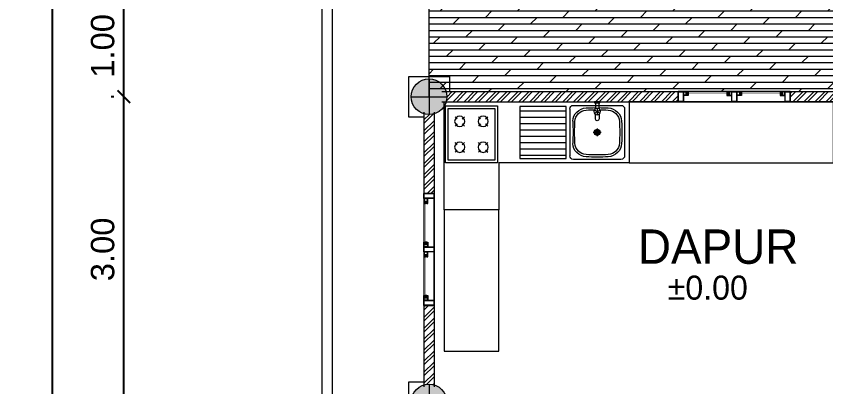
# Model space of a CAD drawing. Header units: millimetres. Extents: x -667 to -468, y -723 to -475.
# Drawn here: x -511.39 to -503.44, y -671.65 to -668.01 of the extents above; entities that cross this region are included whole.
import ezdxf

# ---------------------------------------------------------------- set-up
doc = ezdxf.new("R2010")
doc.units = ezdxf.units.MM
doc.layers.get('0').update_dxf_attribs({"lineweight": 9})
doc.layers.get('Defpoints').update_dxf_attribs({"lineweight": 0})
for name, color, linetype, lineweight in [('COLUMN', 11, 'Continuous', 9), ('dinding', 36, 'Continuous', 9), ('Furniture', 172, 'Continuous', 0), ('NOTASI', 250, 'Continuous', 5), ('pintu', 6, 'Continuous', 5), ('TEXT', 26, 'Continuous', 5)]:
    doc.layers.add(name, color=color, linetype=linetype, lineweight=lineweight)
doc.styles.get("Standard").update_dxf_attribs({"font": 'arial.ttf'})
doc.dimstyles.new('Copy of 1-100', dxfattribs={"dimtxt": 0.23, "dimasz": 0.125, "dimexe": 0.125, "dimexo": 0.1, "dimgap": 0.09, "dimtad": 1, "dimtoh": 1, "dimzin": 0, "dimdsep": 46, "dimtxsty": 'Standard', "dimblk": 'ARCHTICK', "dimcen": 0.09, "dimdle": 0.125, "dimclrt": 2, "dimadec": 0, "dimazin": 0, "dimtfac": 1, "dimtofl": 0, "dimtmove": 0, "dimatfit": 3, "dimldrblk": 'ARCHTICK', "dimfxl": 1, "dimtolj": 1, "dimtzin": 0, "dimarcsym": 0})
pattern_1 = [(45, (150.81226, -159.11501), (-0.053881537, 0.053881537), []), (45, (150.84818, -159.11501), (-0.053881537, 0.053881537), [])]

# ---------------------------------------------------------------- blocks, each defined once
blk = doc.blocks.new('KRAN')
for p, q in [((-13.8, 56.2), (13.8, 40.2)), ((13.8, 56.2), (-13.8, 40.2)), ((-13.8, 56.2), (13.8, 40.2)), ((13.8, 56.2), (-13.8, 40.2)), ((0, 32.3), (0, 64.2)), ((0, 32.3), (0, 64.2))]:
    blk.add_line(p, q)
blk.add_lwpolyline([(9, 61.4), (9, 83.9, 0.9658), (-9, 83.9), (-9, 61.4)], format="xyb")
blk.add_lwpolyline([(9, 61.4), (9, 83.9, 0.9658), (-9, 83.9), (-9, 61.4)], format="xyb")
blk.add_lwpolyline([(-13.3, 0), (-13.3, 4.8), (13.3, 4.8), (13.3, 0)], close=True)
blk.add_lwpolyline([(-13.3, 0), (-13.3, 4.8), (13.3, 4.8), (13.3, 0)], close=True)
blk.add_lwpolyline([(9, 35.1), (9, 4.8), (-9, 4.8), (-9, 35.1)])
blk.add_lwpolyline([(9, 35.1), (9, 4.8), (-9, 4.8), (-9, 35.1)])
blk.add_circle((0, 48.2), 16)
blk.add_circle((0, 48.2), 16)
blk = doc.blocks.new('ew')
at = {"layer": 'Furniture', "linetype": 'ByBlock', "ltscale": 500}
h = blk.add_hatch(dxfattribs=at)
h.set_pattern_fill('ANSI31', color=256, scale=0.5, angle=135, style=0)
h.set_pattern_definition([(3e-14, (497.41357, -60.381164), (-3e-17, 0.0625), [])])
h.paths.add_polyline_path([(463.7774, -91.3828), (463.7774, -91.8922), (463.3206, -91.8922), (463.3206, -91.3828)])
at = {"layer": 'Furniture'}
for p, q in [((462.7461, -91.4066), (462.7461, -91.8651)), ((463.2498, -91.3704), (462.7823, -91.3704)), ((463.286, -91.4066), (463.286, -91.8651)), ((464.1125, -91.5029), (464.0913, -91.4817)), ((464.162, -91.5029), (464.1832, -91.4817)), ((464.3425, -91.5029), (464.3213, -91.4817)), ((464.392, -91.5029), (464.4132, -91.4817)), ((463.016, -91.5971), (463.016, -91.6746)), ((464.1125, -91.5524), (464.0913, -91.5736)), ((464.162, -91.5524), (464.1832, -91.5736)), ((464.3425, -91.5524), (464.3213, -91.5736)), ((464.392, -91.5524), (464.4132, -91.5736)), ((462.9773, -91.6358), (463.0548, -91.6358)), ((464.1125, -91.7579), (464.0913, -91.7367)), ((464.162, -91.7579), (464.1832, -91.7367)), ((464.3425, -91.7579), (464.3213, -91.7367)), ((464.392, -91.7579), (464.4132, -91.7367)), ((464.1125, -91.8107), (464.0913, -91.8319)), ((464.162, -91.8107), (464.1832, -91.8319)), ((464.3425, -91.8107), (464.3213, -91.8319)), ((464.392, -91.8107), (464.4132, -91.8319)), ((462.7823, -91.9013), (463.2498, -91.9013))]:
    blk.add_line(p, q, dxfattribs=at)
for points in [[(464.5186, -91.3358), (462.7031, -91.3358), (462.7032, -91.9358), (463.9833, -91.9358), (463.9833, -92.397), (464.5186, -92.397)], [(463.9973, -91.3752), (463.9973, -91.9352), (464.5073, -91.9352), (464.5073, -91.3752)], [(464.0223, -91.4002), (464.0223, -91.9102), (464.4823, -91.9102), (464.4823, -91.4002)]]:
    blk.add_lwpolyline(points, close=True, dxfattribs=at)
at = {"layer": 'Furniture', "linetype": 'ByBlock', "ltscale": 500}
blk.add_lwpolyline([(463.7774, -91.3828), (463.7774, -91.8922), (463.3206, -91.8922), (463.3206, -91.3828)], close=True, dxfattribs=at)
at = {"layer": 'Furniture'}
for centre in [(464.1373, -91.5277), (464.3673, -91.5277), (464.1373, -91.7827), (464.3673, -91.7827)]:
    blk.add_circle(centre, 0.05, dxfattribs=at)
for centre, radius, start, end in [((462.7823, -91.4066), 0.0362, 89.99987, 179.99987), ((462.9146, -91.5344), 0.1387, 92.99717, 177.00278), ((462.9146, -91.5344), 0.1176, 92.99719, 177.00278), ((463.016, -93.4712), 2.0782, 90.49792, 92.99705), ((463.016, -93.4712), 2.0571, 90.50303, 92.99705), ((463.016, -93.4712), 2.0782, 87.00268, 89.50183), ((463.016, -93.4712), 2.0571, 87.00268, 89.49672), ((463.1175, -91.5344), 0.1176, 2.99707, 87.00267), ((463.1175, -91.5344), 0.1387, 2.99695, 87.00257), ((463.2498, -91.4066), 0.0362, 359.99987, 89.99987), ((464.8514, -91.6358), 2.0782, 177.00275, 182.99717), ((464.8514, -91.6358), 2.0571, 177.00275, 182.99717), ((461.1807, -91.6358), 2.0571, 357.00267, 2.99707), ((465.3103, -91.6347), 2.0571, 177.00275, 182.99717), ((462.9146, -91.7372), 0.1387, 182.99697, 267.00277), ((462.9146, -91.7372), 0.1176, 182.99707, 267.00277), ((463.1175, -91.7372), 0.1176, 272.99707, 357.00267), ((463.1175, -91.7372), 0.1387, 272.99697, 357.00277), ((462.7823, -91.8651), 0.0362, 179.99987, 269.99987), ((463.0161, -89.8005), 2.0782, 267.00267, 272.99707), ((463.0161, -89.8005), 2.0571, 267.00267, 272.99707), ((463.2498, -91.8651), 0.0362, 269.99987, 359.99987)]:
    blk.add_arc(centre, radius, start, end, dxfattribs=at)
at = {"layer": 'Furniture', "linetype": 'Continuous'}
for centre, radius, start, end in [((463.016, -91.6359), 0.0289, 0.20557, 179.79443), ((463.016, -91.6357), 0.0289, 180.20557, 359.79443), ((463.016, -91.6357), 0.0257, 359.6327, 180.3673), ((463.016, -91.636), 0.0257, 179.6327, 0.3673), ((463.016, -91.6359), 0.0182, 0.32603, 179.67397), ((463.016, -91.6357), 0.0182, 180.32603, 359.67397)]:
    blk.add_arc(centre, radius, start, end, dxfattribs=at)
at = {"layer": 'Furniture', "xscale": 0.001999999999995339, "yscale": 0.001999999999995339, "zscale": 0.001999999999995339, "rotation": 180}
blk.add_blockref('KRAN', (463.016, -91.3358), dxfattribs=at)
blk = doc.blocks.new('_ArchTick')
at = {"color": 0, "linetype": 'ByBlock', "const_width": 0.15}
blk.add_lwpolyline([(-0.5, -0.5), (0.5, 0.5)], dxfattribs=at)
blk = doc.blocks.new('*D1151')
at = {"layer": 'Defpoints', "color": 0}
for p in [(-510.336, -668.8031), (-510.336, -668.8031), (-510.336, -671.8031)]:
    blk.add_point(p, dxfattribs=at)
at = {"layer": 'NOTASI', "color": 0, "lineweight": -2}
for p, q in [((-510.336, -671.9281), (-510.336, -668.6781)), ((-510.436, -668.8031), (-510.461, -668.8031)), ((-510.436, -671.8031), (-510.461, -671.8031))]:
    blk.add_line(p, q, dxfattribs=at)
at = {"layer": 'NOTASI', "color": 0, "lineweight": -2, "xscale": 0.125, "yscale": 0.125, "zscale": 0.125}
for p, rotation in [((-510.336, -668.8031), 90), ((-510.336, -671.8031), 270)]:
    blk.add_blockref('_ArchTick', p, dxfattribs=dict(at, rotation=rotation))
at = {"layer": 'NOTASI', "color": 2, "insert": (-510.5435, -670.3031), "char_height": 0.23, "attachment_point": 5, "rotation": 90}
blk.add_mtext('\\A1;3.00', dxfattribs=at)
blk = doc.blocks.new('*D1152')
at = {"layer": 'Defpoints', "color": 0}
for p in [(-510.336, -667.8031), (-510.336, -667.8031), (-510.336, -668.8031)]:
    blk.add_point(p, dxfattribs=at)
at = {"layer": 'NOTASI', "color": 0, "lineweight": -2}
for p, q in [((-510.336, -668.9281), (-510.336, -667.6781)), ((-510.436, -667.8031), (-510.461, -667.8031)), ((-510.436, -668.8031), (-510.461, -668.8031))]:
    blk.add_line(p, q, dxfattribs=at)
at = {"layer": 'NOTASI', "color": 0, "lineweight": -2, "xscale": 0.125, "yscale": 0.125, "zscale": 0.125}
for p, rotation in [((-510.336, -667.8031), 90), ((-510.336, -668.8031), 270)]:
    blk.add_blockref('_ArchTick', p, dxfattribs=dict(at, rotation=rotation))
at = {"layer": 'NOTASI', "color": 2, "insert": (-510.5435, -668.3031), "char_height": 0.23, "attachment_point": 5, "rotation": 90}
blk.add_mtext('\\A1;1.00', dxfattribs=at)
blk = doc.blocks.new('*D1154')
at = {"layer": 'Defpoints', "color": 0}
for p in [(-511.036, -664.8031), (-511.036, -664.8031), (-510.836, -684.8031)]:
    blk.add_point(p, dxfattribs=at)
at = {"layer": 'NOTASI', "color": 0, "lineweight": -2}
for p, q in [((-511.036, -684.9281), (-511.036, -664.6781)), ((-511.136, -664.8031), (-511.161, -664.8031)), ((-510.936, -684.8031), (-511.161, -684.8031))]:
    blk.add_line(p, q, dxfattribs=at)
at = {"layer": 'NOTASI', "color": 0, "lineweight": -2, "xscale": 0.125, "yscale": 0.125, "zscale": 0.125}
for p, rotation in [((-511.036, -664.8031), 90), ((-511.036, -684.8031), 270)]:
    blk.add_blockref('_ArchTick', p, dxfattribs=dict(at, rotation=rotation))
at = {"layer": 'NOTASI', "color": 2, "insert": (-511.2435, -674.8031), "char_height": 0.23, "attachment_point": 5, "rotation": 90}
blk.add_mtext('\\A1;20.00', dxfattribs=at)
blk = doc.blocks.new('kolommm bulat')
at = {"layer": 'NOTASI'}
h = blk.add_hatch(color=256, dxfattribs=at)
h.paths.add_polyline_path([(-808.9141, -494.9305), (-808.9141, -495.1055), (-808.7391, -495.1055, 0.414214)])
h.paths.add_polyline_path([(-808.9141, -494.9305, 0.414214), (-809.0891, -495.1055), (-808.9141, -495.1055)])
h.paths.add_polyline_path([(-808.9141, -495.1055), (-809.0891, -495.1055, 0.414214), (-808.9141, -495.2805)])
h.paths.add_polyline_path([(-808.7391, -495.1055), (-808.9141, -495.1055), (-808.9141, -495.2805, 0.414214)])
for p, q in [((-808.9141, -494.9305), (-808.9141, -495.2805)), ((-809.0891, -495.1055), (-808.7391, -495.1055))]:
    blk.add_line(p, q)
blk.add_circle((-808.9141, -495.1055), 0.175)
blk = doc.blocks.new('FCE')
h = blk.add_hatch()
h.set_pattern_fill('ANSI31', color=30, scale=0.02, angle=-180, style=0)
h.set_pattern_definition([(45, (-1849.7851361, -2568.5427676), (-0.0017677669529, 0.0017677669529), [])])
h.paths.add_polyline_path([(-655.011, -509.7223), (-655.009, -509.7223, -0.354282), (-655.007, -509.7193), (-655.027, -509.7193), (-655.027, -509.7273), (-655.011, -509.7273)])
h.paths.add_polyline_path([(-655.027, -509.7113), (-655.027, -509.7193), (-655.007, -509.7193, -0.354282), (-655.009, -509.7163), (-655.011, -509.7163), (-655.011, -509.7113)])
h = blk.add_hatch()
h.set_pattern_fill('ANSI31', color=30, scale=0.02, angle=-180, style=0)
h.set_pattern_definition([(135, (540.1511286, -2568.5427676), (0.0017677669529, 0.0017677669529), [])])
h.paths.add_polyline_path([(-654.623, -509.7223), (-654.625, -509.7223, 0.354282), (-654.627, -509.7193), (-654.607, -509.7193), (-654.607, -509.7273), (-654.623, -509.7273)])
h.paths.add_polyline_path([(-654.607, -509.7113), (-654.607, -509.7193), (-654.627, -509.7193, 0.354282), (-654.625, -509.7163), (-654.623, -509.7163), (-654.623, -509.7113)])
h = blk.add_hatch()
h.set_pattern_fill('ANSI31', color=30, scale=0.02, angle=-180, style=0)
h.set_pattern_definition([(45, (-1849.2601361, -2568.5427676), (-0.0017677669529, 0.0017677669529), [])])
h.paths.add_polyline_path([(-654.486, -509.7223), (-654.484, -509.7223, -0.354282), (-654.482, -509.7193), (-654.502, -509.7193), (-654.502, -509.7273), (-654.486, -509.7273)])
h.paths.add_polyline_path([(-654.502, -509.7113), (-654.502, -509.7193), (-654.482, -509.7193, -0.354282), (-654.484, -509.7163), (-654.486, -509.7163), (-654.486, -509.7113)])
h = blk.add_hatch()
h.set_pattern_fill('ANSI31', color=30, scale=0.02, angle=-180, style=0)
h.set_pattern_definition([(135, (540.6761286, -2568.5427676), (0.0017677669529, 0.0017677669529), [])])
h.paths.add_polyline_path([(-654.098, -509.7223), (-654.1, -509.7223, 0.354282), (-654.102, -509.7193), (-654.082, -509.7193), (-654.082, -509.7273), (-654.098, -509.7273)])
h.paths.add_polyline_path([(-654.082, -509.7113), (-654.082, -509.7193), (-654.102, -509.7193, 0.354282), (-654.1, -509.7163), (-654.098, -509.7163), (-654.098, -509.7113)])
for points in [[(-655.0545, -509.6381), (-655.1045, -509.6381), (-655.1045, -509.7381), (-655.0545, -509.7381)], [(-655.1045, -509.6381), (-654.0045, -509.6381), (-654.0045, -509.7381), (-655.1045, -509.7381)], [(-655.0565, -509.6401), (-655.1025, -509.6401), (-655.1025, -509.7361), (-655.0565, -509.7361)], [(-654.5295, -509.6381), (-654.5795, -509.6381), (-654.5795, -509.7381), (-654.5295, -509.7381)], [(-654.5315, -509.6401), (-654.5775, -509.6401), (-654.5775, -509.7361), (-654.5315, -509.7361)], [(-654.0045, -509.6381), (-654.0545, -509.6381), (-654.0545, -509.7381), (-654.0045, -509.7381)], [(-654.0065, -509.6401), (-654.0525, -509.6401), (-654.0525, -509.7361), (-654.0065, -509.7361)], [(-655.029, -509.7093), (-655.009, -509.7093), (-655.009, -509.7026), (-655.0525, -509.7026), (-655.0525, -509.7361), (-655.009, -509.7361), (-655.009, -509.7293), (-655.029, -509.7293)], [(-654.605, -509.7093), (-654.625, -509.7093), (-654.625, -509.7026), (-654.5815, -509.7026), (-654.5815, -509.7361), (-654.625, -509.7361), (-654.625, -509.7293), (-654.605, -509.7293)], [(-654.504, -509.7093), (-654.484, -509.7093), (-654.484, -509.7026), (-654.5275, -509.7026), (-654.5275, -509.7361), (-654.484, -509.7361), (-654.484, -509.7293), (-654.504, -509.7293)], [(-654.08, -509.7093), (-654.1, -509.7093), (-654.1, -509.7026), (-654.0565, -509.7026), (-654.0565, -509.7361), (-654.1, -509.7361), (-654.1, -509.7293), (-654.08, -509.7293)]]:
    blk.add_lwpolyline(points, close=True)
for points in [[(-655.009, -509.7133), (-655.009, -509.7113), (-655.009, -509.7163), (-655.009, -509.7113), (-655.007, -509.7113), (-655.007, -509.7006), (-655.0545, -509.7006), (-655.0545, -509.7381), (-655.007, -509.7381), (-655.007, -509.7273), (-655.009, -509.7273), (-655.009, -509.7223), (-655.009, -509.7273)], [(-655.009, -509.7223), (-655.011, -509.7223), (-655.011, -509.7273), (-655.027, -509.7273), (-655.027, -509.7113), (-655.011, -509.7113), (-655.011, -509.7163), (-655.009, -509.7163)], [(-654.625, -509.7133), (-654.625, -509.7113), (-654.625, -509.7163), (-654.625, -509.7113), (-654.627, -509.7113), (-654.627, -509.7006), (-654.5795, -509.7006), (-654.5795, -509.7381), (-654.627, -509.7381), (-654.627, -509.7273), (-654.625, -509.7273), (-654.625, -509.7223), (-654.625, -509.7273)], [(-654.625, -509.7223), (-654.623, -509.7223), (-654.623, -509.7273), (-654.607, -509.7273), (-654.607, -509.7113), (-654.623, -509.7113), (-654.623, -509.7163), (-654.625, -509.7163)], [(-654.484, -509.7133), (-654.484, -509.7113), (-654.484, -509.7163), (-654.484, -509.7113), (-654.482, -509.7113), (-654.482, -509.7006), (-654.5295, -509.7006), (-654.5295, -509.7381), (-654.482, -509.7381), (-654.482, -509.7273), (-654.484, -509.7273), (-654.484, -509.7223), (-654.484, -509.7273)], [(-654.484, -509.7223), (-654.486, -509.7223), (-654.486, -509.7273), (-654.502, -509.7273), (-654.502, -509.7113), (-654.486, -509.7113), (-654.486, -509.7163), (-654.484, -509.7163)], [(-654.1, -509.7133), (-654.1, -509.7113), (-654.1, -509.7163), (-654.1, -509.7113), (-654.102, -509.7113), (-654.102, -509.7006), (-654.0545, -509.7006), (-654.0545, -509.7381), (-654.102, -509.7381), (-654.102, -509.7273), (-654.1, -509.7273), (-654.1, -509.7223), (-654.1, -509.7273)], [(-654.1, -509.7223), (-654.098, -509.7223), (-654.098, -509.7273), (-654.082, -509.7273), (-654.082, -509.7113), (-654.098, -509.7113), (-654.098, -509.7163), (-654.1, -509.7163)]]:
    blk.add_lwpolyline(points)
at = {"color": 20, "const_width": 0.002}
for points in [[(-654.623, -509.7193), (-655.011, -509.7193)], [(-654.098, -509.7193), (-654.486, -509.7193)]]:
    blk.add_lwpolyline(points, dxfattribs=at)
for centre, start, end in [((-655.0062, -509.7166), 174.67337, 252.70675), ((-655.0062, -509.7221), 107.29325, 185.32663), ((-654.6279, -509.7166), 287.29325, 5.32663), ((-654.6279, -509.7221), 354.67337, 72.70675), ((-654.4812, -509.7166), 174.67337, 252.70675), ((-654.4812, -509.7221), 107.29325, 185.32663), ((-654.1029, -509.7166), 287.29325, 5.32663), ((-654.1029, -509.7221), 354.67337, 72.70675)]:
    blk.add_arc(centre, 0.00286, start, end)

msp = doc.modelspace()

# ---------------------------------------------------------------- hatches: boundary and pattern name
at = {"layer": 'NOTASI'}
h = msp.add_hatch(dxfattribs=at)
h.set_pattern_fill('DOLMIT', color=256, scale=0.01, style=0)
h.set_pattern_definition([(0, (353.387845, -395.86278), (0, 0.0635), []), (45, (353.38784, -395.86278), (-0.126999913, 0.126999913), [0.0898026, -0.179605])])
h.paths.add_polyline_path([(-496.8844, -665.8031), (-497.836, -665.8031), (-497.836, -667.8031), (-507.336, -667.8031), (-507.336, -668.7531), (-502.986, -668.7531), (-502.986, -668.6781), (-502.686, -668.6781), (-502.686, -668.7531), (-501.336, -668.7531), (-501.3119, -668.7466), (-501.3101, -668.7531), (-500.8995, -668.7531), (-500.8978, -668.7466), (-500.8736, -668.7531), (-500.8495, -668.7466), (-500.8477, -668.7531), (-500.4371, -668.7531), (-500.4354, -668.7466), (-500.4112, -668.7531), (-497.9608, -668.7531), (-497.9367, -668.7466), (-497.935, -668.7531), (-497.5243, -668.7531), (-497.5226, -668.7466), (-497.4984, -668.7531), (-497.4743, -668.7466), (-497.4726, -668.7531), (-497.0619, -668.7531), (-497.0602, -668.7466), (-497.036, -668.7531), (-496.986, -668.7531), (-496.986, -668.6781), (-496.886, -668.6781), (-496.886, -665.9281)])
h = msp.add_hatch(dxfattribs=at)
h.set_pattern_fill('ANSI32', color=256, scale=0.008, style=0)
h.set_pattern_definition(pattern_1)
h.paths.add_polyline_path([(-504.886, -668.7531), (-507.1683, -668.7531, -0.072565), (-507.161, -668.8031, -0.072565), (-507.1683, -668.8531), (-504.886, -668.8531)])
h.paths.add_polyline_path([(-502.461, -668.7531), (-503.786, -668.7531), (-503.786, -668.8531), (-502.461, -668.8531)])
h = msp.add_hatch(dxfattribs=at)
h.set_pattern_fill('ANSI32', color=256, scale=0.008, style=0)
h.set_pattern_definition(pattern_1)
h.paths.add_polyline_path([(-507.286, -668.9708, -0.145898), (-507.386, -668.9708), (-507.386, -669.7531), (-507.286, -669.7531)])
h.paths.add_polyline_path([(-507.286, -670.8531), (-507.386, -670.8531), (-507.386, -671.6354, -0.145898), (-507.286, -671.6354)])

# ---------------------------------------------------------------- linework, layer by layer
for points in [[(-507.386, -669.0031), (-507.536, -669.0031), (-507.536, -668.6031), (-507.136, -668.6031), (-507.136, -668.7531)], [(-507.386, -672.0031), (-507.536, -672.0031), (-507.536, -671.6031), (-507.386, -671.6031)]]:
    msp.add_lwpolyline(points)
at = {"layer": 'dinding'}
for p, q in [((-508.386, -684.8531), (-508.386, -664.7531)), ((-508.286, -684.7531), (-508.286, -664.8531)), ((-507.211, -668.7531), (-502.461, -668.7531)), ((-507.211, -668.8531), (-502.461, -668.8531)), ((-507.386, -668.9531), (-507.386, -671.6531)), ((-507.286, -668.9531), (-507.286, -671.6531))]:
    msp.add_line(p, q, dxfattribs=at)
msp.add_lwpolyline([(-507.336, -668.8031), (-507.336, -667.8031), (-497.836, -667.8031), (-497.836, -665.8031)], dxfattribs=at)
at = {"layer": 'Furniture', "ltscale": 0.01}
for points in [[(-505.3706, -669.4531), (-503.361, -669.4531), (-503.361, -668.8531), (-505.3706, -668.8531)], [(-506.6507, -669.9142), (-507.186, -669.9142), (-507.186, -671.3031), (-506.6507, -671.3031)]]:
    msp.add_lwpolyline(points, close=True, dxfattribs=at)

# ---------------------------------------------------------------- block references
at = {"layer": 'COLUMN'}
for p in [(301.5781, -173.6976), (301.5781, -176.6976)]:
    msp.add_blockref('kolommm bulat', p, dxfattribs=at)
at = {"layer": 'dinding', "xscale": -1}
msp.add_blockref('ew', (-42.6674, -577.5172), dxfattribs=at)
at = {"layer": 'pintu', "xscale": -1}
for p, rotation in [((150.2185, -1178.4912), 180), ((2.352, -15.7486), 270)]:
    msp.add_blockref('FCE', p, dxfattribs=dict(at, rotation=rotation))

# ---------------------------------------------------------------- texts
at = {"layer": 'TEXT', "insert": (-505.284, -670.1071), "char_height": 0.3375, "width": 1.480957, "attachment_point": 1}
msp.add_mtext('{\\fAvantGarde Bk BT|b0|i0|c0|p34;DAPUR}', dxfattribs=at)
at = {"layer": 'TEXT', "lineweight": 9, "insert": (-504.5963, -670.6806), "char_height": 0.236139, "attachment_point": 5}
msp.add_mtext('{\\fIrisUPC|b0|i0|c0|p34;%%P0.00}', dxfattribs=at)

# ---------------------------------------------------------------- dimensions: what is measured, and where the dimension line sits
at = {"layer": 'NOTASI'}
for base, p1, p2, picture, middle in [((-511.036, -664.8031), (-510.836, -684.8031), (-511.036, -664.8031), '*D1154', (-511.2435, -674.8031)), ((-510.336, -667.8031), (-510.336, -668.8031), (-510.336, -667.8031), '*D1152', (-510.5435, -668.3031)), ((-510.336, -668.8031), (-510.336, -671.8031), (-510.336, -668.8031), '*D1151', (-510.5435, -670.3031))]:
    dim = msp.add_linear_dim(base=base, p1=p1, p2=p2, angle=90, dimstyle='Copy of 1-100', dxfattribs=at)
    dim.commit()
    dim.dimension.update_dxf_attribs({"geometry": picture, "text_midpoint": middle})

doc.saveas('drawing.dxf')
